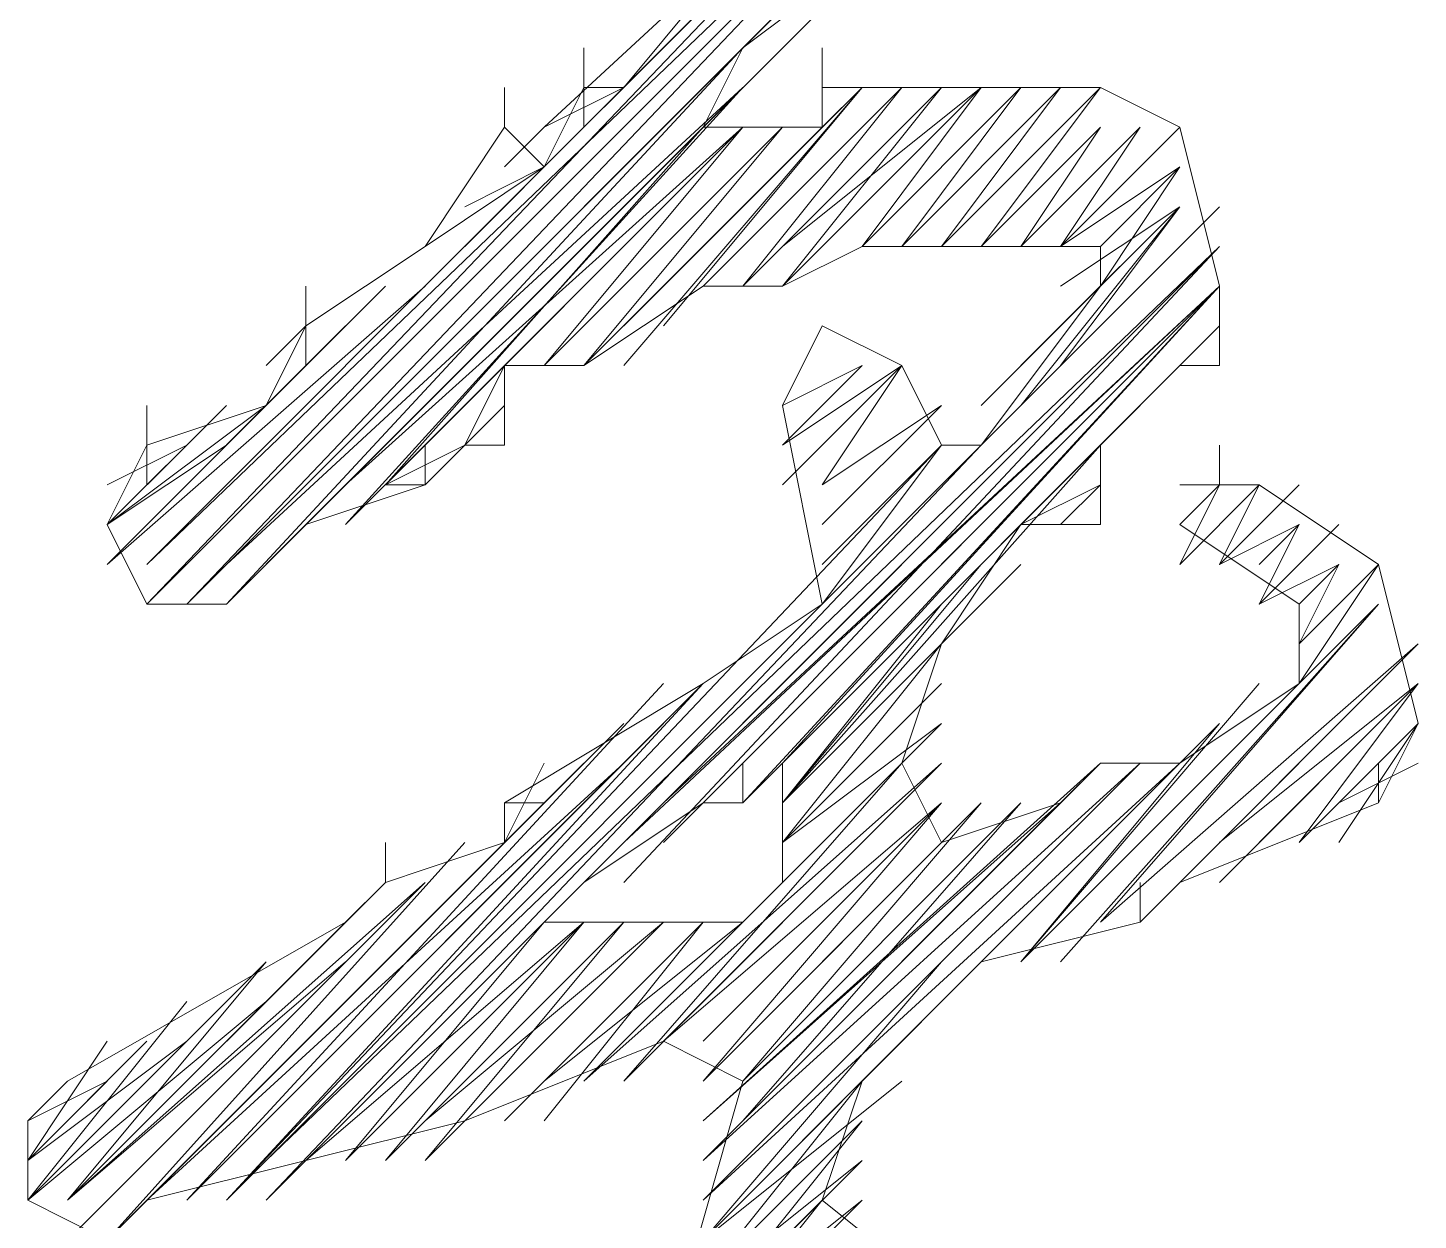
# Model space of a CAD drawing. Header units: millimetres. Extents: x 24 to 410, y 10 to 282.
# Drawn here: x 287.697 to 289.179, y 15.769 to 17.039 of the extents above; entities that cross this region are included whole.
import ezdxf

# ---------------------------------------------------------------- set-up
doc = ezdxf.new("R2010")
doc.units = ezdxf.units.MM
doc.layers.add('Watermark', color=7, linetype='Continuous')

msp = doc.modelspace()

# ---------------------------------------------------------------- linework, layer by layer
at = {"layer": 'Watermark', "color": 7, "lineweight": 0}
for points in [[(288.247667, 16.933333), (288.798, 17.441333)], [(288.247667, 16.891), (288.798, 17.441333)], [(288.247667, 16.891), (288.798, 17.441333)], [(288.247667, 16.891), (288.798, 17.441333)], [(288.247667, 16.891), (288.798, 17.441333)], [(288.332333, 16.975667), (288.798, 17.441333)], [(288.374667, 17.018), (288.798, 17.441333)], [(288.374667, 17.018), (288.798, 17.441333)], [(287.824333, 16.467667), (288.798, 17.399)], [(287.824333, 16.467667), (288.798, 17.399)], [(287.824333, 16.467667), (288.798, 17.399)], [(287.824333, 16.467667), (288.798, 17.399)], [(287.824333, 16.467667), (288.798, 17.399)], [(287.824333, 16.467667), (288.798, 17.399)], [(287.824333, 16.425333), (288.755667, 17.356667)], [(287.824333, 16.425333), (288.713333, 17.356667)], [(287.824333, 16.425333), (288.713333, 17.356667)], [(287.824333, 16.425333), (288.713333, 17.356667)], [(287.824333, 16.425333), (288.713333, 17.314333)], [(287.824333, 16.425333), (288.713333, 17.314333)], [(287.824333, 16.425333), (288.713333, 17.314333)], [(287.824333, 16.425333), (288.713333, 17.314333)], [(287.866667, 16.425333), (288.713333, 17.314333)], [(287.866667, 16.425333), (288.713333, 17.314333)], [(287.866667, 16.425333), (288.713333, 17.314333)], [(287.866667, 16.425333), (288.713333, 17.314333)], [(287.866667, 16.425333), (288.713333, 17.314333)], [(287.866667, 16.425333), (288.713333, 17.314333)], [(287.866667, 16.425333), (288.713333, 17.314333)], [(287.866667, 16.425333), (288.713333, 17.272)], [(287.866667, 16.425333), (288.713333, 17.272)], [(288.544, 17.229667), (288.332333, 16.975667), (288.29, 16.975667), (288.247667, 16.891), (288.205333, 16.933333), (288.120667, 16.806333), (287.993667, 16.721667), (287.951333, 16.637), (287.824333, 16.594667), (287.782, 16.51), (287.824333, 16.425333), (287.909, 16.425333), (287.993667, 16.51), (288.120667, 16.552333), (288.163, 16.594667), (288.205333, 16.594667), (288.205333, 16.679333), (288.29, 16.679333), (288.417, 16.764), (288.501667, 16.764), (288.586333, 16.806333), (288.840333, 16.806333), (288.840333, 16.764), (288.713333, 16.594667), (288.671, 16.594667), (288.628667, 16.679333), (288.544, 16.721667), (288.501667, 16.637), (288.544, 16.425333), (288.417, 16.340667), (288.205333, 16.213667), (288.205333, 16.171333), (288.078333, 16.129), (288.036, 16.086667), (287.739667, 15.917333), (287.697333, 15.875), (287.697333, 15.790333), (287.782, 15.748), (287.824333, 15.790333), (288.163, 15.875), (288.374667, 15.959667), (288.459333, 15.917333), (288.374667, 15.621)], [(287.866667, 16.425333), (288.628667, 17.187333)], [(287.866667, 16.425333), (288.628667, 17.187333)], [(287.866667, 16.425333), (288.628667, 17.187333)], [(287.866667, 16.425333), (288.628667, 17.187333)], [(287.866667, 16.425333), (288.628667, 17.187333)], [(287.909, 16.425333), (288.628667, 17.145)], [(288.967333, 15.451667), (288.544, 15.790333), (288.586333, 15.917333), (288.713333, 16.044333), (288.882667, 16.086667), (288.925, 16.129), (289.136667, 16.213667), (289.179, 16.298333), (289.136667, 16.467667), (289.009667, 16.552333), (288.967333, 16.552333), (288.925, 16.51), (289.052, 16.425333), (289.052, 16.340667), (288.925, 16.256), (288.840333, 16.256), (288.798, 16.213667), (288.671, 16.171333), (288.628667, 16.256), (288.671, 16.383), (288.755667, 16.51), (288.840333, 16.51), (288.840333, 16.594667), (288.925, 16.679333), (288.967333, 16.679333), (288.967333, 16.764), (288.925, 16.933333), (288.840333, 16.975667), (288.544, 16.975667), (288.544, 16.933333), (288.417, 16.933333), (288.459333, 17.018), (288.586333, 17.145)], [(288.459333, 17.018), (288.628667, 17.145)], [(287.909, 16.425333), (288.459333, 17.018)], [(288.29, 16.975667), (288.29, 17.018)], [(288.29, 16.975667), (288.29, 17.018)], [(288.29, 16.975667), (288.29, 17.018)], [(288.544, 16.975667), (288.544, 17.018)], [(288.544, 16.975667), (288.544, 17.018)], [(287.909, 16.425333), (288.459333, 16.975667)], [(287.909, 16.425333), (288.459333, 16.975667)], [(287.909, 16.425333), (288.459333, 16.975667)], [(287.909, 16.425333), (288.459333, 16.975667)], [(287.909, 16.425333), (288.459333, 16.975667)], [(287.909, 16.467667), (288.459333, 16.975667)], [(287.951333, 16.467667), (288.459333, 16.975667)], [(287.951333, 16.467667), (288.459333, 16.975667)], [(287.993667, 16.51), (288.459333, 16.975667)], [(287.993667, 16.51), (288.459333, 16.975667)], [(288.036, 16.51), (288.459333, 16.975667)], [(288.205333, 16.933333), (288.205333, 16.975667)], [(288.247667, 16.933333), (288.332333, 16.975667)], [(288.247667, 16.933333), (288.332333, 16.975667)], [(288.247667, 16.933333), (288.332333, 16.975667)], [(288.29, 16.933333), (288.29, 16.975667)], [(288.29, 16.933333), (288.29, 16.975667)], [(288.29, 16.933333), (288.29, 16.975667)], [(288.29, 16.933333), (288.29, 16.975667)], [(288.29, 16.933333), (288.29, 16.975667)], [(288.29, 16.933333), (288.332333, 16.975667)], [(288.29, 16.679333), (288.586333, 16.975667)], [(288.332333, 16.679333), (288.586333, 16.975667)], [(288.332333, 16.721667), (288.586333, 16.975667)], [(288.332333, 16.721667), (288.586333, 16.975667)], [(288.332333, 16.721667), (288.586333, 16.975667)], [(288.374667, 16.721667), (288.586333, 16.975667)], [(288.374667, 16.721667), (288.586333, 16.975667)], [(288.374667, 16.764), (288.586333, 16.975667)], [(288.374667, 16.764), (288.586333, 16.975667)], [(288.417, 16.764), (288.628667, 16.975667)], [(288.417, 16.764), (288.628667, 16.975667)], [(288.417, 16.764), (288.628667, 16.975667)], [(288.417, 16.764), (288.628667, 16.975667)], [(288.417, 16.764), (288.628667, 16.975667)], [(288.417, 16.764), (288.628667, 16.975667)], [(288.417, 16.764), (288.628667, 16.975667)], [(288.417, 16.764), (288.628667, 16.975667)], [(288.459333, 16.764), (288.628667, 16.975667)], [(288.459333, 16.764), (288.628667, 16.975667)], [(288.459333, 16.764), (288.628667, 16.975667)], [(288.459333, 16.764), (288.628667, 16.975667)], [(288.459333, 16.764), (288.628667, 16.975667)], [(288.459333, 16.764), (288.628667, 16.975667)], [(288.459333, 16.764), (288.671, 16.975667)], [(288.459333, 16.764), (288.671, 16.975667)], [(288.459333, 16.764), (288.671, 16.975667)], [(288.459333, 16.764), (288.671, 16.975667)], [(288.459333, 16.764), (288.671, 16.975667)], [(288.459333, 16.764), (288.671, 16.975667)], [(288.459333, 16.764), (288.671, 16.975667)], [(288.459333, 16.764), (288.671, 16.975667)], [(288.501667, 16.764), (288.671, 16.975667)], [(288.501667, 16.764), (288.671, 16.975667)], [(288.501667, 16.764), (288.671, 16.975667)], [(288.501667, 16.764), (288.671, 16.975667)], [(288.501667, 16.764), (288.671, 16.975667)], [(288.501667, 16.764), (288.671, 16.975667)], [(288.501667, 16.764), (288.713333, 16.975667)], [(288.501667, 16.806333), (288.713333, 16.975667)], [(288.544, 16.933333), (288.586333, 16.975667)], [(288.544, 16.933333), (288.586333, 16.975667)], [(288.544, 16.933333), (288.586333, 16.975667)], [(288.544, 16.933333), (288.586333, 16.975667)], [(288.544, 16.806333), (288.713333, 16.975667)], [(288.544, 16.806333), (288.713333, 16.975667)], [(288.544, 16.806333), (288.713333, 16.975667)], [(288.544, 16.806333), (288.713333, 16.975667)], [(288.544, 16.806333), (288.713333, 16.975667)], [(288.544, 16.806333), (288.713333, 16.975667)], [(288.544, 16.806333), (288.713333, 16.975667)], [(288.586333, 16.806333), (288.713333, 16.975667)], [(288.586333, 16.806333), (288.713333, 16.975667)], [(288.586333, 16.806333), (288.713333, 16.975667)], [(288.586333, 16.806333), (288.713333, 16.975667)], [(288.586333, 16.806333), (288.755667, 16.975667)], [(288.586333, 16.806333), (288.755667, 16.975667)], [(288.586333, 16.806333), (288.755667, 16.975667)], [(288.586333, 16.806333), (288.755667, 16.975667)], [(288.586333, 16.806333), (288.755667, 16.975667)], [(288.628667, 16.806333), (288.755667, 16.975667)], [(288.628667, 16.806333), (288.755667, 16.975667)], [(288.628667, 16.806333), (288.755667, 16.975667)], [(288.628667, 16.806333), (288.755667, 16.975667)], [(288.628667, 16.806333), (288.755667, 16.975667)], [(288.628667, 16.806333), (288.755667, 16.975667)], [(288.628667, 16.806333), (288.755667, 16.975667)], [(288.628667, 16.806333), (288.755667, 16.975667)], [(288.628667, 16.806333), (288.755667, 16.975667)], [(288.628667, 16.806333), (288.798, 16.975667)], [(288.628667, 16.806333), (288.798, 16.975667)], [(288.628667, 16.806333), (288.798, 16.975667)], [(288.628667, 16.806333), (288.798, 16.975667)], [(288.671, 16.806333), (288.798, 16.975667)], [(288.671, 16.806333), (288.798, 16.975667)], [(288.671, 16.806333), (288.798, 16.975667)], [(288.671, 16.806333), (288.798, 16.975667)], [(288.671, 16.806333), (288.798, 16.975667)], [(288.671, 16.806333), (288.798, 16.975667)], [(288.671, 16.806333), (288.798, 16.975667)], [(288.671, 16.806333), (288.798, 16.975667)], [(288.671, 16.806333), (288.798, 16.975667)], [(288.671, 16.806333), (288.840333, 16.975667)], [(288.671, 16.806333), (288.840333, 16.975667)], [(288.671, 16.806333), (288.840333, 16.975667)], [(288.671, 16.806333), (288.840333, 16.975667)], [(288.671, 16.806333), (288.840333, 16.975667)], [(288.713333, 16.806333), (288.840333, 16.975667)], [(288.713333, 16.806333), (288.840333, 16.975667)], [(288.713333, 16.806333), (288.840333, 16.975667)], [(288.713333, 16.806333), (288.840333, 16.975667)], [(288.713333, 16.806333), (288.840333, 16.975667)], [(288.713333, 16.806333), (288.840333, 16.975667)], [(288.713333, 16.806333), (288.840333, 16.975667)], [(288.036, 16.51), (288.459333, 16.933333)], [(288.036, 16.51), (288.459333, 16.933333)], [(288.036, 16.51), (288.459333, 16.933333)], [(288.036, 16.51), (288.459333, 16.933333)], [(288.036, 16.51), (288.459333, 16.933333)], [(288.036, 16.552333), (288.459333, 16.933333)], [(288.036, 16.552333), (288.459333, 16.933333)], [(288.036, 16.552333), (288.459333, 16.933333)], [(288.036, 16.552333), (288.417, 16.933333)], [(288.036, 16.552333), (288.417, 16.933333)], [(288.078333, 16.552333), (288.417, 16.933333)], [(288.078333, 16.552333), (288.459333, 16.933333)], [(288.078333, 16.552333), (288.459333, 16.933333)], [(288.078333, 16.552333), (288.459333, 16.933333)], [(288.078333, 16.552333), (288.459333, 16.933333)], [(288.078333, 16.552333), (288.459333, 16.933333)], [(288.205333, 16.891), (288.247667, 16.933333)], [(288.205333, 16.679333), (288.459333, 16.933333)], [(288.205333, 16.679333), (288.459333, 16.933333)], [(288.205333, 16.679333), (288.459333, 16.933333)], [(288.205333, 16.679333), (288.459333, 16.933333)], [(288.205333, 16.679333), (288.459333, 16.933333)], [(288.247667, 16.679333), (288.459333, 16.933333)], [(288.247667, 16.679333), (288.501667, 16.933333)], [(288.247667, 16.679333), (288.501667, 16.933333)], [(288.247667, 16.679333), (288.501667, 16.933333)], [(288.247667, 16.679333), (288.501667, 16.933333)], [(288.247667, 16.679333), (288.501667, 16.933333)], [(288.247667, 16.679333), (288.501667, 16.933333)], [(288.247667, 16.679333), (288.501667, 16.933333)], [(288.247667, 16.679333), (288.501667, 16.933333)], [(288.247667, 16.679333), (288.501667, 16.933333)], [(288.247667, 16.679333), (288.501667, 16.933333)], [(288.29, 16.679333), (288.501667, 16.933333)], [(288.29, 16.679333), (288.544, 16.933333)], [(288.29, 16.679333), (288.544, 16.933333)], [(288.29, 16.679333), (288.544, 16.933333)], [(288.29, 16.679333), (288.544, 16.933333)], [(288.29, 16.679333), (288.544, 16.933333)], [(288.29, 16.679333), (288.544, 16.933333)], [(288.713333, 16.806333), (288.840333, 16.933333)], [(288.713333, 16.806333), (288.840333, 16.933333)], [(288.713333, 16.806333), (288.840333, 16.933333)], [(288.713333, 16.806333), (288.840333, 16.933333)], [(288.713333, 16.806333), (288.840333, 16.933333)], [(288.713333, 16.806333), (288.840333, 16.933333)], [(288.755667, 16.806333), (288.840333, 16.933333)], [(288.755667, 16.806333), (288.840333, 16.933333)], [(288.755667, 16.806333), (288.840333, 16.933333)], [(288.755667, 16.806333), (288.882667, 16.933333)], [(288.755667, 16.806333), (288.882667, 16.933333)], [(288.755667, 16.806333), (288.882667, 16.933333)], [(288.755667, 16.806333), (288.882667, 16.933333)], [(288.755667, 16.806333), (288.882667, 16.933333)], [(288.755667, 16.806333), (288.882667, 16.933333)], [(288.755667, 16.806333), (288.882667, 16.933333)], [(288.755667, 16.806333), (288.882667, 16.933333)], [(288.755667, 16.806333), (288.882667, 16.933333)], [(288.755667, 16.806333), (288.882667, 16.933333)], [(288.755667, 16.806333), (288.882667, 16.933333)], [(288.755667, 16.806333), (288.882667, 16.933333)], [(288.798, 16.806333), (288.882667, 16.933333)], [(288.798, 16.806333), (288.882667, 16.933333)], [(288.798, 16.806333), (288.882667, 16.933333)], [(288.798, 16.806333), (288.882667, 16.933333)], [(288.798, 16.806333), (288.882667, 16.933333)], [(288.798, 16.806333), (288.882667, 16.933333)], [(288.798, 16.806333), (288.882667, 16.933333)], [(288.798, 16.806333), (288.882667, 16.933333)], [(288.798, 16.806333), (288.882667, 16.933333)], [(288.798, 16.806333), (288.882667, 16.933333)], [(288.798, 16.806333), (288.925, 16.933333)], [(288.798, 16.806333), (288.925, 16.933333)], [(288.798, 16.806333), (288.925, 16.933333)], [(288.798, 16.806333), (288.925, 16.933333)], [(288.798, 16.806333), (288.925, 16.933333)], [(287.824333, 16.467667), (288.247667, 16.891)], [(287.824333, 16.467667), (288.247667, 16.891)], [(287.824333, 16.467667), (288.247667, 16.891)], [(287.824333, 16.467667), (288.247667, 16.891)], [(287.824333, 16.467667), (288.247667, 16.891)], [(287.824333, 16.467667), (288.247667, 16.891)], [(287.824333, 16.467667), (288.247667, 16.891)], [(287.824333, 16.467667), (288.247667, 16.891)], [(287.824333, 16.467667), (288.247667, 16.891)], [(287.824333, 16.467667), (288.247667, 16.891)], [(287.824333, 16.467667), (288.247667, 16.891)], [(288.120667, 16.806333), (288.247667, 16.891)], [(288.163, 16.848667), (288.247667, 16.891)], [(288.163, 16.806333), (288.247667, 16.891)], [(288.205333, 16.848667), (288.247667, 16.891)], [(288.798, 16.806333), (288.925, 16.891)], [(288.798, 16.806333), (288.925, 16.891)], [(288.798, 16.806333), (288.925, 16.891)], [(288.798, 16.806333), (288.925, 16.891)], [(288.798, 16.806333), (288.925, 16.891)], [(288.798, 16.806333), (288.925, 16.891)], [(288.798, 16.806333), (288.925, 16.891)], [(288.798, 16.806333), (288.925, 16.891)], [(288.840333, 16.806333), (288.925, 16.891)], [(288.840333, 16.806333), (288.925, 16.891)], [(288.840333, 16.806333), (288.925, 16.891)], [(288.840333, 16.806333), (288.925, 16.891)], [(288.840333, 16.764), (288.925, 16.891)], [(288.840333, 16.764), (288.925, 16.891)], [(288.840333, 16.764), (288.925, 16.891)], [(288.840333, 16.764), (288.925, 16.891)], [(288.840333, 16.764), (288.925, 16.891)], [(288.840333, 16.764), (288.925, 16.891)], [(288.840333, 16.764), (288.925, 16.891)], [(288.967333, 16.848667), (288.713333, 16.594667), (287.909, 15.790333)], [(288.967333, 16.848667), (288.713333, 16.594667), (287.909, 15.790333)], [(288.967333, 16.848667), (288.713333, 16.594667), (287.909, 15.790333)], [(288.967333, 16.848667), (288.713333, 16.594667), (287.951333, 15.790333)], [(288.713333, 16.637), (288.925, 16.848667)], [(288.755667, 16.679333), (288.925, 16.848667)], [(288.755667, 16.679333), (288.925, 16.848667)], [(288.755667, 16.679333), (288.925, 16.848667)], [(288.755667, 16.637), (288.925, 16.848667)], [(288.755667, 16.637), (288.925, 16.848667)], [(288.755667, 16.637), (288.925, 16.848667)], [(288.798, 16.764), (288.925, 16.848667)], [(288.798, 16.721667), (288.925, 16.848667)], [(288.798, 16.721667), (288.925, 16.848667)], [(288.798, 16.721667), (288.925, 16.848667)], [(288.798, 16.721667), (288.925, 16.848667)], [(288.798, 16.679333), (288.925, 16.848667)], [(288.840333, 16.764), (288.925, 16.848667)], [(288.840333, 16.764), (288.925, 16.848667)], [(288.840333, 16.764), (288.925, 16.848667)], [(287.951333, 15.790333), (288.967333, 16.806333)], [(287.951333, 15.832667), (288.967333, 16.806333)], [(287.951333, 15.832667), (288.967333, 16.806333)], [(287.951333, 15.832667), (288.967333, 16.806333)], [(287.951333, 15.832667), (288.967333, 16.806333)], [(287.951333, 15.832667), (288.967333, 16.806333)], [(287.951333, 15.832667), (288.967333, 16.806333)], [(287.951333, 15.832667), (288.967333, 16.806333)], [(287.951333, 15.832667), (288.967333, 16.806333)], [(287.951333, 15.832667), (288.967333, 16.806333)], [(287.993667, 15.832667), (288.967333, 16.806333)], [(287.993667, 15.832667), (288.967333, 16.806333)], [(287.993667, 15.832667), (288.967333, 16.806333)], [(287.993667, 15.832667), (288.967333, 16.806333)], [(287.993667, 15.832667), (288.967333, 16.806333)], [(287.993667, 15.832667), (288.967333, 16.806333)], [(287.993667, 15.832667), (288.967333, 16.806333)], [(288.967333, 16.806333), (288.29, 16.129), (287.993667, 15.832667)], [(288.332333, 16.129), (288.967333, 16.806333)], [(288.332333, 16.129), (288.967333, 16.806333)], [(287.782, 16.467667), (288.078333, 16.764)], [(287.782, 16.467667), (288.078333, 16.764)], [(287.782, 16.467667), (288.120667, 16.764)], [(287.993667, 16.721667), (287.993667, 16.764)], [(288.332333, 16.171333), (288.967333, 16.764)], [(288.374667, 16.171333), (288.967333, 16.764)], [(288.374667, 16.171333), (288.967333, 16.764)], [(288.374667, 16.171333), (288.967333, 16.764)], [(288.374667, 16.213667), (288.967333, 16.764)], [(288.417, 16.213667), (288.967333, 16.764)], [(288.417, 16.213667), (288.967333, 16.764)], [(288.417, 16.213667), (288.967333, 16.764)], [(288.459333, 16.213667), (288.967333, 16.764)], [(288.459333, 16.213667), (288.967333, 16.764)], [(288.459333, 16.213667), (288.967333, 16.764)], [(288.459333, 16.213667), (288.967333, 16.764)], [(288.459333, 16.213667), (288.967333, 16.764)], [(288.459333, 16.213667), (288.967333, 16.764)], [(288.501667, 16.256), (288.967333, 16.764)], [(288.501667, 16.256), (288.967333, 16.764)], [(287.782, 16.467667), (288.036, 16.721667)], [(287.782, 16.467667), (288.036, 16.721667)], [(287.782, 16.467667), (288.036, 16.721667)], [(287.951333, 16.679333), (287.993667, 16.721667)], [(287.951333, 16.679333), (287.993667, 16.721667)], [(287.951333, 16.679333), (287.993667, 16.721667)], [(287.951333, 16.679333), (287.993667, 16.721667)], [(287.951333, 16.679333), (287.993667, 16.721667)], [(287.951333, 16.679333), (287.993667, 16.721667)], [(287.951333, 16.637), (287.993667, 16.721667)], [(287.993667, 16.679333), (287.993667, 16.721667)], [(287.993667, 16.679333), (287.993667, 16.721667)], [(287.993667, 16.679333), (287.993667, 16.721667)], [(288.501667, 16.637), (288.544, 16.721667)], [(288.501667, 16.637), (288.544, 16.721667)], [(288.501667, 16.256), (288.967333, 16.721667)], [(288.501667, 16.256), (288.967333, 16.721667)], [(288.501667, 16.256), (288.967333, 16.721667)], [(288.925, 16.679333), (288.967333, 16.721667)], [(288.925, 16.679333), (288.967333, 16.721667)], [(288.925, 16.679333), (288.967333, 16.721667)], [(288.925, 16.679333), (288.967333, 16.721667)], [(288.925, 16.679333), (288.967333, 16.721667)], [(288.967333, 16.679333), (288.967333, 16.721667)], [(288.163, 16.594667), (288.205333, 16.679333)], [(288.163, 16.594667), (288.205333, 16.679333)], [(288.501667, 16.637), (288.586333, 16.679333)], [(288.501667, 16.637), (288.586333, 16.679333)], [(288.501667, 16.637), (288.586333, 16.679333)], [(288.501667, 16.637), (288.586333, 16.679333)], [(288.501667, 16.637), (288.586333, 16.679333)], [(288.501667, 16.637), (288.586333, 16.679333)], [(288.501667, 16.637), (288.586333, 16.679333)], [(288.501667, 16.637), (288.586333, 16.679333)], [(288.501667, 16.637), (288.586333, 16.679333)], [(288.501667, 16.637), (288.586333, 16.679333)], [(288.501667, 16.594667), (288.586333, 16.679333)], [(288.501667, 16.594667), (288.586333, 16.679333)], [(288.501667, 16.594667), (288.586333, 16.679333)], [(288.501667, 16.594667), (288.586333, 16.679333)], [(288.501667, 16.594667), (288.586333, 16.679333)], [(288.501667, 16.594667), (288.586333, 16.679333)], [(288.501667, 16.594667), (288.586333, 16.679333)], [(288.501667, 16.594667), (288.586333, 16.679333)], [(288.501667, 16.594667), (288.586333, 16.679333)], [(288.501667, 16.594667), (288.628667, 16.679333)], [(288.501667, 16.594667), (288.628667, 16.679333)], [(288.501667, 16.594667), (288.628667, 16.679333)], [(288.501667, 16.594667), (288.628667, 16.679333)], [(288.501667, 16.594667), (288.628667, 16.679333)], [(288.501667, 16.594667), (288.628667, 16.679333)], [(288.501667, 16.594667), (288.628667, 16.679333)], [(288.501667, 16.552333), (288.628667, 16.679333)], [(288.501667, 16.552333), (288.628667, 16.679333)], [(288.501667, 16.552333), (288.628667, 16.679333)], [(288.501667, 16.552333), (288.628667, 16.679333)], [(288.501667, 16.552333), (288.628667, 16.679333)], [(288.501667, 16.552333), (288.628667, 16.679333)], [(288.501667, 16.552333), (288.628667, 16.679333)], [(288.501667, 16.552333), (288.628667, 16.679333)], [(288.544, 16.552333), (288.628667, 16.679333)], [(288.544, 16.552333), (288.628667, 16.679333)], [(288.544, 16.552333), (288.628667, 16.679333)], [(288.544, 16.552333), (288.628667, 16.679333)], [(288.544, 16.552333), (288.628667, 16.679333)], [(288.544, 16.552333), (288.628667, 16.679333)], [(288.544, 16.552333), (288.628667, 16.679333)], [(288.925, 16.679333), (288.967333, 16.679333)], [(288.925, 16.679333), (288.967333, 16.679333)], [(288.925, 16.679333), (288.967333, 16.679333)], [(288.925, 16.679333), (288.967333, 16.679333)], [(288.925, 16.679333), (288.967333, 16.679333)], [(288.925, 16.679333), (288.967333, 16.679333)], [(287.782, 16.51), (287.909, 16.637)], [(287.782, 16.51), (287.909, 16.637)], [(287.782, 16.51), (287.909, 16.637)], [(287.782, 16.51), (287.909, 16.637)], [(287.782, 16.51), (287.909, 16.637)], [(287.782, 16.51), (287.951333, 16.637)], [(287.782, 16.467667), (287.951333, 16.637)], [(287.782, 16.467667), (287.951333, 16.637)], [(287.782, 16.467667), (287.951333, 16.637)], [(287.782, 16.467667), (287.951333, 16.637)], [(287.824333, 16.594667), (287.824333, 16.637)], [(288.163, 16.594667), (288.205333, 16.637)], [(288.163, 16.594667), (288.205333, 16.637)], [(288.163, 16.594667), (288.205333, 16.637)], [(288.163, 16.594667), (288.205333, 16.637)], [(288.163, 16.594667), (288.205333, 16.637)], [(288.163, 16.594667), (288.205333, 16.637)], [(288.163, 16.594667), (288.205333, 16.637)], [(288.205333, 16.594667), (288.205333, 16.637)], [(288.205333, 16.594667), (288.205333, 16.637)], [(288.544, 16.552333), (288.671, 16.637)], [(288.544, 16.51), (288.671, 16.637)], [(288.544, 16.51), (288.671, 16.637)], [(288.544, 16.51), (288.671, 16.637)], [(288.544, 16.51), (288.671, 16.637)], [(288.544, 16.51), (288.671, 16.637)], [(288.544, 16.51), (288.671, 16.637)], [(288.544, 16.51), (288.671, 16.637)], [(288.544, 16.51), (288.671, 16.637)], [(288.544, 16.51), (288.671, 16.637)], [(288.544, 16.51), (288.671, 16.637)], [(288.544, 16.51), (288.671, 16.637)], [(288.544, 16.51), (288.671, 16.637)], [(288.544, 16.51), (288.671, 16.637)], [(288.544, 16.51), (288.671, 16.637)], [(288.544, 16.51), (288.671, 16.637)], [(288.544, 16.51), (288.671, 16.637)], [(287.782, 16.552333), (287.866667, 16.594667)], [(287.782, 16.51), (287.866667, 16.594667)], [(287.782, 16.51), (287.866667, 16.594667)], [(287.782, 16.51), (287.909, 16.594667)], [(287.824333, 16.552333), (287.824333, 16.594667)], [(287.824333, 16.552333), (287.824333, 16.594667)], [(287.824333, 16.552333), (287.824333, 16.594667)], [(287.824333, 16.552333), (287.866667, 16.594667)], [(287.824333, 16.552333), (287.866667, 16.594667)], [(287.824333, 16.552333), (287.866667, 16.594667)], [(287.824333, 16.552333), (287.866667, 16.594667)], [(287.909, 15.790333), (288.671, 16.594667)], [(287.909, 15.790333), (288.671, 16.594667)], [(288.078333, 16.552333), (288.163, 16.594667)], [(288.078333, 16.552333), (288.120667, 16.594667)], [(288.078333, 16.552333), (288.120667, 16.594667)], [(288.120667, 16.552333), (288.120667, 16.594667)], [(288.501667, 16.256), (288.840333, 16.594667)], [(288.501667, 16.256), (288.840333, 16.594667)], [(288.501667, 16.256), (288.840333, 16.594667)], [(288.501667, 16.256), (288.840333, 16.594667)], [(288.501667, 16.256), (288.840333, 16.594667)], [(288.501667, 16.213667), (288.840333, 16.594667)], [(288.544, 16.467667), (288.671, 16.594667)], [(288.544, 16.467667), (288.671, 16.594667)], [(288.544, 16.467667), (288.671, 16.594667)], [(288.544, 16.467667), (288.671, 16.594667)], [(288.544, 16.467667), (288.671, 16.594667)], [(288.544, 16.467667), (288.671, 16.594667)], [(288.544, 16.467667), (288.671, 16.594667)], [(288.544, 16.467667), (288.671, 16.594667)], [(288.544, 16.467667), (288.671, 16.594667)], [(288.544, 16.467667), (288.671, 16.594667)], [(288.544, 16.467667), (288.671, 16.594667)], [(288.544, 16.467667), (288.671, 16.594667)], [(288.544, 16.467667), (288.671, 16.594667)], [(288.544, 16.467667), (288.671, 16.594667)], [(288.544, 16.467667), (288.671, 16.594667)], [(288.544, 16.467667), (288.671, 16.594667)], [(288.544, 16.425333), (288.671, 16.594667)], [(288.544, 16.425333), (288.671, 16.594667)], [(288.544, 16.425333), (288.671, 16.594667)], [(288.755667, 16.51), (288.840333, 16.594667)], [(288.755667, 16.51), (288.840333, 16.594667)], [(288.967333, 16.552333), (288.967333, 16.594667)], [(288.078333, 16.552333), (288.120667, 16.552333)], [(288.078333, 16.552333), (288.120667, 16.552333)], [(288.755667, 16.51), (288.840333, 16.552333)], [(288.755667, 16.51), (288.840333, 16.552333)], [(288.798, 16.51), (288.840333, 16.552333)], [(288.798, 16.51), (288.840333, 16.552333)], [(288.798, 16.51), (288.840333, 16.552333)], [(288.798, 16.51), (288.840333, 16.552333)], [(288.798, 16.51), (288.840333, 16.552333)], [(288.798, 16.51), (288.840333, 16.552333)], [(288.925, 16.552333), (288.967333, 16.552333)], [(288.925, 16.552333), (288.967333, 16.552333)], [(288.925, 16.51), (288.967333, 16.552333)], [(288.925, 16.51), (288.967333, 16.552333)], [(288.925, 16.51), (288.967333, 16.552333)], [(288.925, 16.51), (288.967333, 16.552333)], [(288.925, 16.51), (288.967333, 16.552333)], [(288.925, 16.51), (288.967333, 16.552333)], [(288.925, 16.51), (288.967333, 16.552333)], [(288.925, 16.51), (288.967333, 16.552333)], [(288.925, 16.51), (288.967333, 16.552333)], [(288.925, 16.51), (288.967333, 16.552333)], [(288.925, 16.467667), (288.967333, 16.552333)], [(288.925, 16.467667), (289.009667, 16.552333)], [(288.925, 16.467667), (289.009667, 16.552333)], [(288.925, 16.467667), (289.009667, 16.552333)], [(288.925, 16.467667), (289.009667, 16.552333)], [(288.925, 16.467667), (289.009667, 16.552333)], [(288.925, 16.467667), (289.009667, 16.552333)], [(288.925, 16.467667), (289.009667, 16.552333)], [(288.967333, 16.467667), (289.009667, 16.552333)], [(288.967333, 16.467667), (289.009667, 16.552333)], [(288.967333, 16.467667), (289.009667, 16.552333)], [(288.967333, 16.467667), (289.009667, 16.552333)], [(288.967333, 16.467667), (289.009667, 16.552333)], [(288.967333, 16.467667), (289.009667, 16.552333)], [(288.967333, 16.467667), (289.009667, 16.552333)], [(288.967333, 16.467667), (289.009667, 16.552333)], [(288.967333, 16.467667), (289.009667, 16.552333)], [(288.967333, 16.467667), (289.052, 16.552333)], [(288.967333, 16.467667), (289.052, 16.552333)], [(288.967333, 16.467667), (289.052, 16.552333)], [(288.798, 16.51), (288.840333, 16.51)], [(288.967333, 16.467667), (289.052, 16.51)], [(288.967333, 16.467667), (289.052, 16.51)], [(288.967333, 16.467667), (289.052, 16.51)], [(288.967333, 16.467667), (289.052, 16.51)], [(288.967333, 16.467667), (289.052, 16.51)], [(288.967333, 16.467667), (289.052, 16.51)], [(288.967333, 16.467667), (289.052, 16.51)], [(288.967333, 16.467667), (289.052, 16.51)], [(288.967333, 16.467667), (289.052, 16.51)], [(288.967333, 16.467667), (289.052, 16.51)], [(289.009667, 16.467667), (289.052, 16.51)], [(289.009667, 16.467667), (289.052, 16.51)], [(289.009667, 16.467667), (289.052, 16.51)], [(289.009667, 16.467667), (289.052, 16.51)], [(289.009667, 16.425333), (289.052, 16.51)], [(289.009667, 16.425333), (289.052, 16.51)], [(289.009667, 16.425333), (289.052, 16.51)], [(289.009667, 16.425333), (289.052, 16.51)], [(289.009667, 16.425333), (289.052, 16.51)], [(289.009667, 16.425333), (289.052, 16.51)], [(289.009667, 16.425333), (289.052, 16.51)], [(289.009667, 16.425333), (289.094333, 16.51)], [(289.009667, 16.425333), (289.094333, 16.51)], [(289.009667, 16.425333), (289.094333, 16.51)], [(289.009667, 16.425333), (289.094333, 16.51)], [(289.009667, 16.425333), (289.094333, 16.51)], [(289.009667, 16.425333), (289.094333, 16.51)], [(289.009667, 16.425333), (289.094333, 16.51)], [(289.009667, 16.425333), (289.094333, 16.51)], [(289.009667, 16.425333), (289.094333, 16.51)], [(289.009667, 16.425333), (289.094333, 16.51)], [(289.009667, 16.425333), (289.094333, 16.51)], [(288.501667, 16.213667), (288.755667, 16.467667)], [(288.501667, 16.213667), (288.713333, 16.467667)], [(288.501667, 16.213667), (288.713333, 16.467667)], [(289.136667, 16.467667), (289.052, 16.340667), (288.755667, 16.044333)], [(289.009667, 16.425333), (289.094333, 16.467667)], [(289.052, 16.425333), (289.094333, 16.467667)], [(289.052, 16.425333), (289.094333, 16.467667)], [(289.052, 16.425333), (289.094333, 16.467667)], [(289.052, 16.425333), (289.094333, 16.467667)], [(289.052, 16.425333), (289.094333, 16.467667)], [(289.052, 16.425333), (289.094333, 16.467667)], [(289.052, 16.425333), (289.094333, 16.467667)], [(289.052, 16.425333), (289.094333, 16.467667)], [(289.052, 16.425333), (289.094333, 16.467667)], [(289.052, 16.383), (289.094333, 16.467667)], [(289.052, 16.383), (289.094333, 16.467667)], [(289.052, 16.383), (289.136667, 16.467667)], [(289.052, 16.383), (289.136667, 16.467667)], [(289.052, 16.383), (289.136667, 16.467667)], [(289.052, 16.383), (289.136667, 16.467667)], [(289.052, 16.383), (289.136667, 16.467667)], [(289.052, 16.383), (289.136667, 16.467667)], [(289.052, 16.383), (289.136667, 16.467667)], [(289.052, 16.383), (289.136667, 16.467667)], [(289.052, 16.383), (289.136667, 16.467667)], [(289.052, 16.383), (289.136667, 16.467667)], [(289.052, 16.383), (289.136667, 16.467667)], [(289.052, 16.383), (289.136667, 16.467667)], [(289.052, 16.383), (289.136667, 16.467667)], [(289.052, 16.383), (289.136667, 16.467667)], [(289.052, 16.383), (289.136667, 16.467667)], [(289.052, 16.340667), (289.136667, 16.467667)], [(289.052, 16.340667), (289.136667, 16.467667)], [(288.501667, 16.213667), (288.713333, 16.425333)], [(288.501667, 16.213667), (288.713333, 16.425333)], [(288.501667, 16.213667), (288.671, 16.425333)], [(289.136667, 16.425333), (289.052, 16.340667), (288.755667, 16.044333)], [(288.755667, 16.044333), (289.136667, 16.425333)], [(288.755667, 16.044333), (289.136667, 16.425333)], [(288.755667, 16.044333), (289.136667, 16.425333)], [(288.798, 16.044333), (289.136667, 16.425333)], [(288.798, 16.086667), (289.136667, 16.425333)], [(288.798, 16.086667), (289.136667, 16.425333)], [(288.798, 16.086667), (289.136667, 16.425333)], [(288.798, 16.086667), (289.136667, 16.425333)], [(288.798, 16.086667), (289.136667, 16.425333)], [(288.798, 16.086667), (289.136667, 16.425333)], [(288.798, 16.086667), (289.136667, 16.425333)], [(288.798, 16.086667), (289.136667, 16.425333)], [(288.798, 16.086667), (289.136667, 16.425333)], [(288.798, 16.086667), (289.136667, 16.425333)], [(288.798, 16.086667), (289.136667, 16.425333)], [(288.840333, 16.086667), (289.136667, 16.425333)], [(288.840333, 16.086667), (289.136667, 16.425333)], [(288.501667, 16.213667), (288.671, 16.383)], [(288.501667, 16.213667), (288.671, 16.383)], [(288.501667, 16.213667), (288.671, 16.383)], [(288.501667, 16.213667), (288.671, 16.383)], [(288.501667, 16.213667), (288.671, 16.383)], [(288.501667, 16.213667), (288.671, 16.383)], [(288.501667, 16.213667), (288.671, 16.383)], [(288.501667, 16.213667), (288.671, 16.383)], [(288.501667, 16.171333), (288.671, 16.383)], [(288.501667, 16.171333), (288.671, 16.383)], [(288.840333, 16.086667), (289.179, 16.383)], [(288.840333, 16.086667), (289.179, 16.383)], [(288.840333, 16.086667), (289.179, 16.383)], [(288.840333, 16.086667), (289.179, 16.383)], [(288.840333, 16.086667), (289.179, 16.383)], [(288.840333, 16.086667), (289.179, 16.383)], [(288.840333, 16.086667), (289.179, 16.383)], [(288.840333, 16.086667), (289.179, 16.383)], [(288.840333, 16.086667), (289.179, 16.383)], [(288.882667, 16.086667), (289.179, 16.383)], [(288.882667, 16.086667), (289.179, 16.383)], [(288.882667, 16.086667), (289.179, 16.383)], [(289.179, 16.383), (288.925, 16.129), (288.882667, 16.086667)], [(289.179, 16.383), (288.925, 16.129), (288.882667, 16.086667)], [(288.925, 16.129), (289.179, 16.383)], [(288.925, 16.129), (289.179, 16.383)], [(288.925, 16.129), (289.179, 16.383)], [(288.925, 16.129), (289.179, 16.383)], [(287.866667, 15.790333), (288.374667, 16.340667)], [(287.866667, 15.790333), (288.417, 16.340667)], [(287.866667, 15.790333), (288.417, 16.340667)], [(287.866667, 15.790333), (288.417, 16.340667)], [(287.866667, 15.790333), (288.417, 16.340667)], [(287.866667, 15.790333), (288.417, 16.340667)], [(287.866667, 15.790333), (288.417, 16.340667)], [(287.909, 15.790333), (288.417, 16.340667)], [(287.909, 15.790333), (288.417, 16.340667)], [(287.909, 15.790333), (288.417, 16.340667)], [(287.909, 15.790333), (288.417, 16.340667)], [(287.909, 15.790333), (288.417, 16.340667)], [(287.909, 15.790333), (288.417, 16.340667)], [(288.501667, 16.171333), (288.671, 16.340667)], [(288.501667, 16.171333), (288.671, 16.340667)], [(288.501667, 16.171333), (288.671, 16.340667)], [(288.501667, 16.171333), (288.671, 16.340667)], [(288.501667, 16.171333), (288.671, 16.340667)], [(288.501667, 16.171333), (288.671, 16.340667)], [(288.501667, 16.171333), (288.671, 16.340667)], [(288.501667, 16.171333), (288.671, 16.340667)], [(288.501667, 16.171333), (288.671, 16.340667)], [(288.501667, 16.171333), (288.671, 16.340667)], [(288.755667, 16.044333), (289.009667, 16.340667)], [(288.755667, 16.044333), (289.009667, 16.340667)], [(288.967333, 16.129), (289.179, 16.340667)], [(288.967333, 16.129), (289.179, 16.340667)], [(288.967333, 16.129), (289.179, 16.340667)], [(288.967333, 16.129), (289.179, 16.340667)], [(288.967333, 16.129), (289.179, 16.340667)], [(288.967333, 16.129), (289.179, 16.340667)], [(288.967333, 16.129), (289.179, 16.340667)], [(288.967333, 16.171333), (289.179, 16.340667)], [(289.009667, 16.171333), (289.179, 16.340667)], [(289.009667, 16.171333), (289.179, 16.340667)], [(289.009667, 16.171333), (289.179, 16.340667)], [(289.009667, 16.171333), (289.179, 16.340667)], [(289.009667, 16.171333), (289.179, 16.340667)], [(289.009667, 16.171333), (289.179, 16.340667)], [(289.009667, 16.171333), (289.179, 16.340667)], [(289.009667, 16.171333), (289.179, 16.340667)], [(289.052, 16.171333), (289.179, 16.340667)], [(289.052, 16.171333), (289.179, 16.340667)], [(287.824333, 15.790333), (288.332333, 16.298333)], [(287.824333, 15.790333), (288.332333, 16.298333)], [(287.824333, 15.790333), (288.332333, 16.298333)], [(287.866667, 15.790333), (288.374667, 16.298333)], [(287.866667, 15.790333), (288.374667, 16.298333)], [(287.866667, 15.790333), (288.374667, 16.298333)], [(288.29, 15.917333), (288.671, 16.298333)], [(288.29, 15.917333), (288.671, 16.298333)], [(288.501667, 16.171333), (288.671, 16.298333)], [(288.501667, 16.171333), (288.671, 16.298333)], [(288.501667, 16.171333), (288.671, 16.298333)], [(288.501667, 16.171333), (288.671, 16.298333)], [(288.501667, 16.129), (288.671, 16.298333)], [(288.501667, 16.129), (288.671, 16.298333)], [(288.501667, 16.129), (288.671, 16.298333)], [(288.501667, 16.129), (288.671, 16.298333)], [(288.713333, 16.044333), (288.967333, 16.298333)], [(288.755667, 16.044333), (288.967333, 16.298333)], [(288.755667, 16.044333), (288.967333, 16.298333)], [(288.755667, 16.044333), (289.009667, 16.298333)], [(288.755667, 16.044333), (289.009667, 16.298333)], [(289.052, 16.171333), (289.179, 16.298333)], [(289.052, 16.171333), (289.179, 16.298333)], [(289.052, 16.171333), (289.179, 16.298333)], [(289.052, 16.171333), (289.179, 16.298333)], [(289.052, 16.171333), (289.179, 16.298333)], [(289.052, 16.171333), (289.179, 16.298333)], [(289.094333, 16.171333), (289.179, 16.298333)], [(289.094333, 16.171333), (289.179, 16.298333)], [(289.094333, 16.213667), (289.179, 16.298333)], [(289.094333, 16.213667), (289.179, 16.298333)], [(289.094333, 16.213667), (289.179, 16.298333)], [(287.782, 15.748), (288.205333, 16.171333), (288.29, 16.256)], [(287.782, 15.748), (287.824333, 15.790333), (288.29, 16.256)], [(287.782, 15.748), (287.824333, 15.790333), (288.29, 16.256)], [(287.782, 15.748), (287.824333, 15.790333), (288.29, 16.256)], [(287.782, 15.748), (287.824333, 15.790333), (288.332333, 16.256)], [(288.205333, 16.171333), (288.247667, 16.256)], [(288.29, 15.917333), (288.671, 16.256)], [(288.29, 15.917333), (288.628667, 16.256)], [(288.29, 15.917333), (288.628667, 16.256)], [(288.29, 15.917333), (288.628667, 16.256)], [(288.29, 15.917333), (288.628667, 16.256)], [(288.332333, 15.917333), (288.628667, 16.256)], [(288.332333, 15.917333), (288.628667, 16.256)], [(288.332333, 15.917333), (288.671, 16.256)], [(288.332333, 15.917333), (288.671, 16.256)], [(288.332333, 15.917333), (288.671, 16.256)], [(288.374667, 15.959667), (288.671, 16.256)], [(288.374667, 15.959667), (288.671, 16.256)], [(288.374667, 15.959667), (288.671, 16.256)], [(288.417, 15.875), (288.840333, 16.256)], [(288.417, 15.832667), (288.840333, 16.256)], [(288.417, 15.832667), (288.840333, 16.256)], [(288.417, 15.832667), (288.840333, 16.256)], [(288.417, 15.832667), (288.840333, 16.256)], [(288.417, 15.832667), (288.840333, 16.256)], [(288.417, 15.832667), (288.840333, 16.256)], [(288.417, 15.832667), (288.840333, 16.256)], [(288.417, 15.832667), (288.840333, 16.256)], [(288.417, 15.832667), (288.840333, 16.256)], [(288.417, 15.832667), (288.882667, 16.256)], [(288.417, 15.790333), (288.882667, 16.256)], [(288.417, 15.790333), (288.882667, 16.256)], [(288.417, 15.790333), (288.882667, 16.256)], [(288.417, 15.790333), (288.882667, 16.256)], [(288.417, 15.790333), (288.882667, 16.256)], [(288.417, 15.790333), (288.882667, 16.256)], [(288.417, 15.790333), (288.882667, 16.256)], [(288.417, 15.790333), (288.882667, 16.256)], [(288.417, 15.790333), (288.882667, 16.256)], [(288.417, 15.790333), (288.882667, 16.256)], [(288.417, 15.790333), (288.925, 16.256)], [(288.459333, 16.213667), (288.501667, 16.256)], [(288.459333, 16.213667), (288.501667, 16.256)], [(288.459333, 16.213667), (288.459333, 16.256)], [(288.459333, 16.213667), (288.459333, 16.256)], [(288.459333, 16.213667), (288.459333, 16.256)], [(288.713333, 16.044333), (288.925, 16.256)], [(288.713333, 16.044333), (288.925, 16.256)], [(288.713333, 16.044333), (288.925, 16.256)], [(288.713333, 16.044333), (288.925, 16.256)], [(288.713333, 16.044333), (288.925, 16.256)], [(288.713333, 16.044333), (288.925, 16.256)], [(288.713333, 16.044333), (288.925, 16.256)], [(288.713333, 16.044333), (288.925, 16.256)], [(289.094333, 16.213667), (289.179, 16.256)], [(289.094333, 16.213667), (289.136667, 16.256)], [(289.094333, 16.213667), (289.136667, 16.256)], [(289.136667, 16.213667), (289.136667, 16.256)], [(288.205333, 16.213667), (288.247667, 16.213667)], [(288.205333, 16.213667), (288.247667, 16.213667)], [(288.205333, 16.171333), (288.247667, 16.213667)], [(288.374667, 15.959667), (288.671, 16.213667)], [(288.374667, 15.959667), (288.671, 16.213667)], [(288.374667, 15.959667), (288.671, 16.213667)], [(288.374667, 15.959667), (288.671, 16.213667)], [(288.374667, 15.959667), (288.671, 16.213667)], [(288.374667, 15.959667), (288.671, 16.213667)], [(288.374667, 15.959667), (288.671, 16.213667)], [(288.374667, 15.959667), (288.671, 16.213667)], [(288.374667, 15.959667), (288.671, 16.213667)], [(288.374667, 15.959667), (288.671, 16.213667)], [(288.374667, 15.959667), (288.671, 16.213667)], [(288.417, 15.959667), (288.671, 16.213667)], [(288.417, 15.959667), (288.671, 16.213667)], [(288.417, 15.917333), (288.671, 16.213667)], [(288.417, 15.917333), (288.671, 16.213667)], [(288.417, 15.917333), (288.671, 16.213667)], [(288.417, 15.917333), (288.671, 16.213667)], [(288.417, 15.917333), (288.671, 16.213667)], [(288.417, 15.917333), (288.671, 16.213667)], [(288.417, 15.917333), (288.671, 16.213667)], [(288.417, 15.917333), (288.671, 16.213667)], [(288.417, 15.917333), (288.671, 16.213667)], [(288.417, 15.917333), (288.671, 16.213667)], [(288.417, 15.917333), (288.713333, 16.213667)], [(288.417, 15.917333), (288.713333, 16.213667)], [(288.417, 15.917333), (288.713333, 16.213667)], [(288.417, 15.917333), (288.713333, 16.213667)], [(288.417, 15.875), (288.798, 16.213667)], [(288.459333, 15.917333), (288.713333, 16.213667)], [(288.459333, 15.917333), (288.713333, 16.213667)], [(288.459333, 15.917333), (288.713333, 16.213667)], [(288.459333, 15.917333), (288.713333, 16.213667)], [(288.459333, 15.917333), (288.713333, 16.213667)], [(288.459333, 15.917333), (288.713333, 16.213667)], [(288.459333, 15.917333), (288.713333, 16.213667)], [(288.459333, 15.917333), (288.713333, 16.213667)], [(288.459333, 15.917333), (288.755667, 16.213667)], [(288.459333, 15.917333), (288.755667, 16.213667)], [(288.459333, 15.917333), (288.755667, 16.213667)], [(288.459333, 15.917333), (288.755667, 16.213667)], [(288.459333, 15.917333), (288.755667, 16.213667)], [(288.459333, 15.917333), (288.755667, 16.213667)], [(288.459333, 15.875), (288.755667, 16.213667)], [(288.459333, 15.875), (288.755667, 16.213667)], [(288.459333, 15.875), (288.755667, 16.213667)], [(288.459333, 15.875), (288.755667, 16.213667)], [(288.459333, 15.875), (288.755667, 16.213667)], [(288.459333, 15.875), (288.755667, 16.213667)], [(288.459333, 15.875), (288.798, 16.213667)], [(288.459333, 15.875), (288.798, 16.213667)], [(287.782, 15.748), (288.163, 16.171333)], [(287.782, 15.748), (288.163, 16.171333)], [(287.782, 15.748), (288.163, 16.171333)], [(287.782, 15.748), (288.163, 16.171333)], [(288.078333, 16.129), (288.078333, 16.171333)], [(288.078333, 16.129), (288.078333, 16.171333)], [(288.417, 15.917333), (288.671, 16.171333)], [(287.739667, 15.790333), (288.036, 16.086667), (288.078333, 16.129)], [(287.739667, 15.790333), (288.078333, 16.129)], [(287.739667, 15.790333), (288.078333, 16.129)], [(287.739667, 15.790333), (288.120667, 16.129)], [(287.739667, 15.790333), (288.120667, 16.129)], [(287.739667, 15.790333), (288.120667, 16.129)], [(287.739667, 15.790333), (288.120667, 16.129)], [(287.739667, 15.748), (288.120667, 16.129)], [(287.739667, 15.748), (288.120667, 16.129)], [(287.739667, 15.748), (288.120667, 16.129)], [(287.739667, 15.748), (288.120667, 16.129)], [(287.739667, 15.748), (288.120667, 16.129)], [(287.782, 15.748), (288.163, 16.129)], [(287.782, 15.748), (288.163, 16.129)], [(287.782, 15.748), (288.163, 16.129)], [(287.782, 15.748), (288.163, 16.129)], [(287.782, 15.748), (288.163, 16.129)], [(287.782, 15.748), (288.163, 16.129)], [(288.036, 16.086667), (288.078333, 16.129)], [(288.036, 16.086667), (288.078333, 16.129)], [(288.036, 16.086667), (288.078333, 16.129)], [(288.882667, 16.086667), (288.882667, 16.129)], [(288.882667, 16.086667), (288.882667, 16.129)], [(288.882667, 16.086667), (288.882667, 16.129)], [(287.993667, 15.832667), (288.29, 16.086667)], [(287.993667, 15.832667), (288.29, 16.086667)], [(287.993667, 15.832667), (288.29, 16.086667)], [(288.036, 15.832667), (288.247667, 16.086667)], [(288.036, 15.832667), (288.247667, 16.086667)], [(288.036, 15.832667), (288.247667, 16.086667)], [(288.036, 15.832667), (288.247667, 16.086667)], [(288.036, 15.832667), (288.29, 16.086667)], [(288.036, 15.832667), (288.29, 16.086667)], [(288.036, 15.832667), (288.29, 16.086667)], [(288.036, 15.832667), (288.29, 16.086667)], [(288.036, 15.832667), (288.29, 16.086667)], [(288.036, 15.832667), (288.29, 16.086667)], [(288.078333, 15.832667), (288.29, 16.086667)], [(288.078333, 15.832667), (288.29, 16.086667)], [(288.078333, 15.832667), (288.29, 16.086667)], [(288.078333, 15.832667), (288.29, 16.086667)], [(288.078333, 15.832667), (288.29, 16.086667)], [(288.078333, 15.832667), (288.29, 16.086667)], [(288.078333, 15.832667), (288.332333, 16.086667)], [(288.078333, 15.832667), (288.332333, 16.086667)], [(288.078333, 15.832667), (288.332333, 16.086667)], [(288.078333, 15.832667), (288.332333, 16.086667)], [(288.078333, 15.832667), (288.332333, 16.086667)], [(288.120667, 15.832667), (288.332333, 16.086667)], [(288.120667, 15.832667), (288.332333, 16.086667)], [(288.120667, 15.832667), (288.332333, 16.086667)], [(288.120667, 15.832667), (288.332333, 16.086667)], [(288.120667, 15.832667), (288.332333, 16.086667)], [(288.120667, 15.832667), (288.332333, 16.086667)], [(288.120667, 15.832667), (288.332333, 16.086667)], [(288.120667, 15.832667), (288.374667, 16.086667)], [(288.120667, 15.832667), (288.374667, 16.086667)], [(288.120667, 15.832667), (288.374667, 16.086667)], [(288.120667, 15.875), (288.374667, 16.086667)], [(288.163, 15.875), (288.374667, 16.086667)], [(288.163, 15.875), (288.374667, 16.086667)], [(288.163, 15.875), (288.374667, 16.086667)], [(288.163, 15.875), (288.374667, 16.086667)], [(288.163, 15.875), (288.374667, 16.086667)], [(288.163, 15.875), (288.374667, 16.086667)], [(288.163, 15.875), (288.374667, 16.086667)], [(288.163, 15.875), (288.374667, 16.086667)], [(288.163, 15.875), (288.374667, 16.086667)], [(288.205333, 15.875), (288.417, 16.086667)], [(288.205333, 15.875), (288.417, 16.086667)], [(288.205333, 15.875), (288.417, 16.086667)], [(288.205333, 15.875), (288.417, 16.086667)], [(288.205333, 15.875), (288.417, 16.086667)], [(288.205333, 15.875), (288.417, 16.086667)], [(288.205333, 15.875), (288.417, 16.086667)], [(288.205333, 15.875), (288.417, 16.086667)], [(288.247667, 15.875), (288.417, 16.086667)], [(288.247667, 15.875), (288.417, 16.086667)], [(288.247667, 15.875), (288.417, 16.086667)], [(288.247667, 15.875), (288.417, 16.086667)], [(288.247667, 15.917333), (288.459333, 16.086667)], [(288.247667, 15.917333), (288.459333, 16.086667)], [(288.247667, 15.917333), (288.459333, 16.086667)], [(288.247667, 15.917333), (288.459333, 16.086667)], [(288.29, 15.917333), (288.459333, 16.086667)], [(287.697333, 15.790333), (287.951333, 16.044333)], [(287.739667, 15.790333), (287.951333, 16.044333)], [(287.739667, 15.790333), (287.951333, 16.044333)], [(287.739667, 15.790333), (287.951333, 16.044333)], [(287.739667, 15.790333), (287.993667, 16.044333)], [(287.739667, 15.790333), (287.993667, 16.044333)], [(287.739667, 15.790333), (287.993667, 16.044333)], [(287.739667, 15.790333), (287.993667, 16.044333)], [(287.739667, 15.790333), (287.993667, 16.044333)], [(287.739667, 15.790333), (287.993667, 16.044333)], [(287.739667, 15.790333), (288.036, 16.044333)], [(287.739667, 15.790333), (288.036, 16.044333)], [(288.417, 15.748), (288.713333, 16.044333)], [(288.417, 15.748), (288.671, 16.044333)], [(288.417, 15.748), (288.671, 16.044333)], [(287.697333, 15.790333), (287.866667, 16.002)], [(287.697333, 15.790333), (287.866667, 16.002)], [(287.697333, 15.790333), (287.866667, 16.002)], [(287.697333, 15.790333), (287.909, 16.002)], [(287.697333, 15.790333), (287.909, 16.002)], [(287.697333, 15.790333), (287.909, 16.002)], [(287.697333, 15.790333), (287.909, 16.002)], [(287.697333, 15.790333), (287.909, 16.002)], [(287.697333, 15.790333), (287.909, 16.002)], [(287.697333, 15.790333), (287.951333, 16.002)], [(287.697333, 15.790333), (287.951333, 16.002)], [(287.697333, 15.790333), (287.951333, 16.002)], [(288.417, 15.748), (288.671, 16.002)], [(288.417, 15.748), (288.671, 16.002)], [(288.417, 15.748), (288.671, 16.002)], [(287.697333, 15.832667), (287.782, 15.959667)], [(287.697333, 15.832667), (287.782, 15.959667)], [(287.697333, 15.832667), (287.824333, 15.959667)], [(287.697333, 15.832667), (287.824333, 15.959667)], [(287.697333, 15.832667), (287.824333, 15.959667)], [(287.697333, 15.832667), (287.824333, 15.959667)], [(287.697333, 15.832667), (287.824333, 15.959667)], [(287.697333, 15.832667), (287.824333, 15.959667)], [(287.697333, 15.832667), (287.824333, 15.959667)], [(287.697333, 15.832667), (287.866667, 15.959667)], [(287.697333, 15.832667), (287.866667, 15.959667)], [(287.697333, 15.832667), (287.866667, 15.959667)], [(288.417, 15.748), (288.628667, 15.959667)], [(288.417, 15.748), (288.628667, 15.959667)], [(288.417, 15.748), (288.628667, 15.959667)], [(287.697333, 15.875), (287.739667, 15.917333)], [(287.697333, 15.875), (287.739667, 15.917333)], [(287.697333, 15.875), (287.739667, 15.917333)], [(287.697333, 15.875), (287.739667, 15.917333)], [(287.697333, 15.875), (287.782, 15.917333)], [(287.697333, 15.875), (287.782, 15.917333)], [(287.697333, 15.832667), (287.782, 15.917333)], [(287.697333, 15.832667), (287.782, 15.917333)], [(288.417, 15.748), (288.628667, 15.917333)], [(288.417, 15.705667), (288.586333, 15.917333)], [(288.417, 15.705667), (288.586333, 15.917333)], [(288.417, 15.705667), (288.586333, 15.917333)], [(288.417, 15.705667), (288.586333, 15.917333)], [(288.417, 15.705667), (288.586333, 15.917333)], [(288.374667, 15.663333), (288.586333, 15.875)], [(288.374667, 15.663333), (288.586333, 15.875)], [(288.374667, 15.663333), (288.586333, 15.875)], [(288.417, 15.705667), (288.586333, 15.875)], [(288.417, 15.705667), (288.586333, 15.875)], [(288.417, 15.705667), (288.586333, 15.875)], [(288.417, 15.705667), (288.586333, 15.875)], [(288.417, 15.705667), (288.586333, 15.875)], [(288.417, 15.705667), (288.586333, 15.875)], [(288.417, 15.663333), (288.586333, 15.875)], [(288.374667, 15.663333), (288.586333, 15.832667)], [(288.374667, 15.663333), (288.586333, 15.832667)], [(288.374667, 15.663333), (288.586333, 15.832667)], [(288.374667, 15.663333), (288.586333, 15.832667)], [(288.374667, 15.663333), (288.586333, 15.832667)], [(288.374667, 15.663333), (288.586333, 15.832667)], [(288.374667, 15.621), (288.586333, 15.832667)], [(288.374667, 15.621), (288.586333, 15.832667)], [(288.374667, 15.621), (288.586333, 15.832667)], [(288.374667, 15.621), (288.586333, 15.832667)], [(288.374667, 15.621), (288.586333, 15.832667)], [(288.332333, 15.578667), (288.544, 15.790333)], [(288.332333, 15.578667), (288.544, 15.790333)], [(288.374667, 15.621), (288.586333, 15.790333)], [(288.374667, 15.621), (288.586333, 15.790333)], [(288.374667, 15.621), (288.586333, 15.790333)], [(288.374667, 15.578667), (288.586333, 15.790333)], [(288.374667, 15.578667), (288.544, 15.790333)], [(288.374667, 15.578667), (288.544, 15.790333)], [(288.374667, 15.578667), (288.544, 15.790333)], [(288.374667, 15.578667), (288.544, 15.790333)]]:
    msp.add_lwpolyline(points, dxfattribs=at)
for points in [[(288.247667, 16.086667), (288.29, 16.129), (288.417, 16.213667), (288.459333, 16.213667), (288.501667, 16.256), (288.501667, 16.129), (288.459333, 16.086667)], [(288.332333, 15.917333), (288.671, 16.256)]]:
    msp.add_lwpolyline(points, close=True, dxfattribs=at)

doc.saveas('drawing.dxf')
